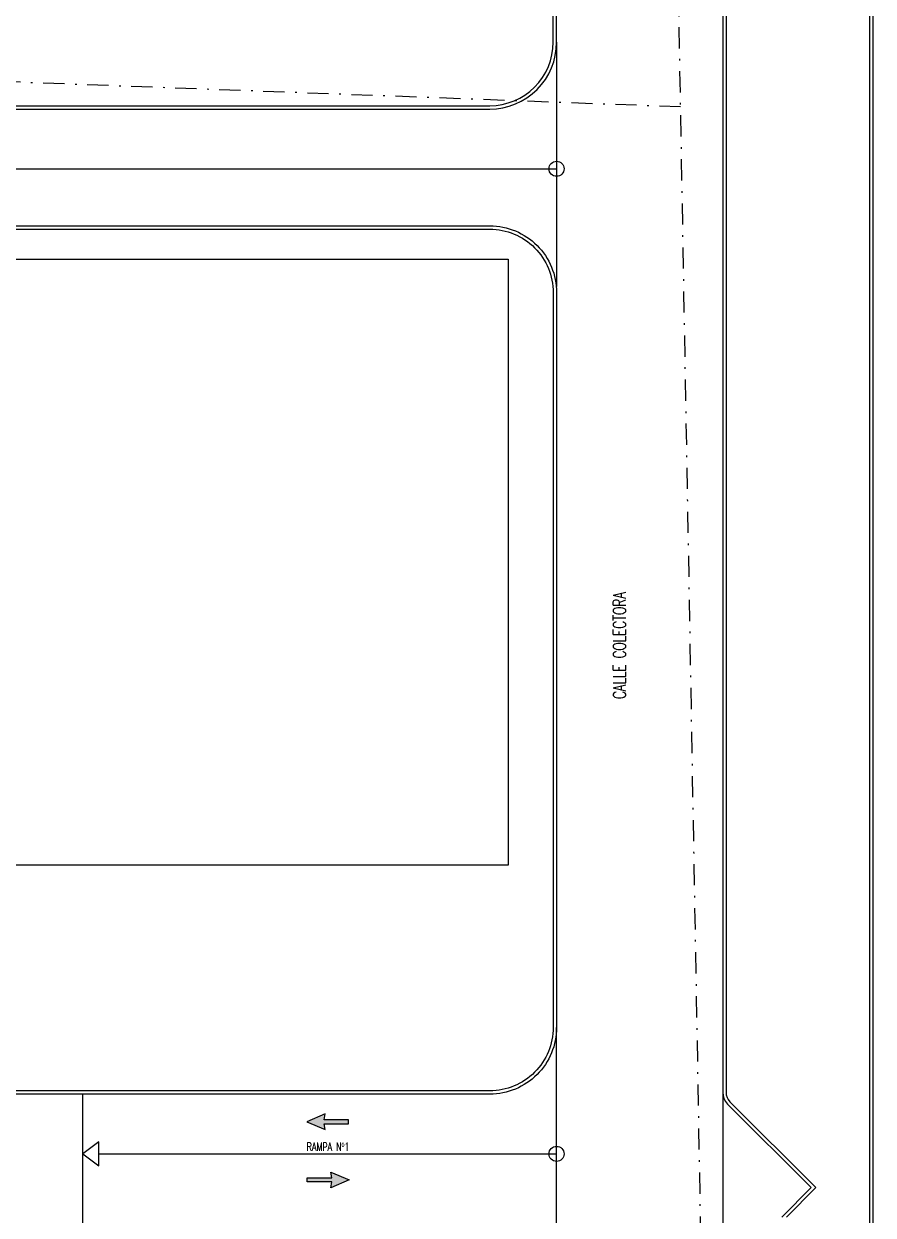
# Model space of a CAD drawing. Header units: millimetres. Extents: x -77 to 207, y -160 to 187.
# Drawn here: x 18.4 to 69.4, y -15.5 to 55.9 of the extents above; entities that cross this region are included whole.
import ezdxf
from ezdxf.xclip import XClip

# ---------------------------------------------------------------- set-up
doc = ezdxf.new("R2010")
doc.units = ezdxf.units.MM
doc.header["$LTSCALE"] = 0.1
doc.linetypes.add('X REF - ANELO INST bind$0$X REF - ANELO EXT$0$DASHDOT', pattern=[25.4, 12.7, -6.35, 0, -6.35])
for name, color, linetype in [('X REF - ANELO INST bind$0$X REF - ANELO EXT$0$A-VISTAS', 8, 'Continuous'), ('X REF - ANELO INST bind$0$X REF - ANELO EXT$0$E-TXT CALLES', 7, 'Continuous'), ('X REF - ANELO INST bind$0$X REF - ANELO EXT$0$P-PINT VIAL BLANCA FLECHAS', 9, 'Continuous'), ('X REF - ANELO INST bind$0$X REF - ANELO EXT$0$RLV-AUXILIARES', 252, 'Continuous'), ('X REF - ANELO INST bind$0$X REF - ANELO EXT$0$RLV-CORDONES', 8, 'Continuous'), ('X REF - ANELO INST bind$0$X REF - ANELO EXT$0$RLV-LINEA MT', 252, 'X REF - ANELO INST bind$0$X REF - ANELO EXT$0$DASHDOT'), ('X REF - ANELO INST bind$0$X REF - ANELO EXT$0$RLV-PARCELAS', 8, 'Continuous')]:
    doc.layers.add(name, color=color, linetype=linetype)
doc.styles.add('X REF - ANELO INST bind$0$X REF - ANELO EXT$0$ROMAND', font='romand.shx', dxfattribs={"width": 0.8})

# ---------------------------------------------------------------- blocks, each defined once
blk = doc.blocks.new('X REF - ANELO INST bind$0$X REF - ANELO EXT')
at = {"layer": 'X REF - ANELO INST bind$0$X REF - ANELO EXT$0$P-PINT VIAL BLANCA FLECHAS', "ltscale": 0.1, "extrusion": (-3.6253e-19, 4.59844e-06, 1)}
blk.add_hatch(color=9, dxfattribs=at).paths.add_polyline_path([(36.504, -10.374), (36.45, -10.023), (37.91, -10.023), (37.91, -9.789), (36.45, -9.789), (36.504, -9.437), (35.41, -9.9)])
at = {"layer": 'X REF - ANELO INST bind$0$X REF - ANELO EXT$0$P-PINT VIAL BLANCA FLECHAS', "ltscale": 0.1, "extrusion": (-3.38253e-19, 4.59844e-06, 1)}
blk.add_hatch(color=9, dxfattribs=at).paths.add_polyline_path([(36.842, -13.855), (36.896, -13.503), (35.436, -13.503), (35.436, -13.269), (36.896, -13.269), (36.842, -12.917), (37.936, -13.38)])
at = {"layer": 'X REF - ANELO INST bind$0$X REF - ANELO EXT$0$A-VISTAS'}
blk.add_lwpolyline([(16.981, 5.472), (16.981, 41.778), (47.481, 41.778), (47.481, 5.472)], close=True, dxfattribs=at)
at = {"layer": 'X REF - ANELO INST bind$0$X REF - ANELO EXT$0$P-PINT VIAL BLANCA FLECHAS', "color": 9, "linetype": 'Continuous', "extrusion": (-3.6253e-19, 4.59844e-06, 1), "elevation": -0.001}
blk.add_lwpolyline([(37.91, -9.789), (36.45, -9.789), (36.504, -9.437), (35.41, -9.9), (36.504, -10.374), (36.45, -10.023), (37.91, -10.023)], close=True, dxfattribs=at)
at = {"layer": 'X REF - ANELO INST bind$0$X REF - ANELO EXT$0$P-PINT VIAL BLANCA FLECHAS', "color": 9, "linetype": 'Continuous', "extrusion": (-3.3966e-19, 4.59844e-06, 1), "elevation": 0}
blk.add_lwpolyline([(35.436, -13.269), (36.896, -13.269), (36.842, -12.917), (37.936, -13.38), (36.842, -13.855), (36.896, -13.503), (35.436, -13.503)], close=True, dxfattribs=at)
at = {"layer": 'X REF - ANELO INST bind$0$X REF - ANELO EXT$0$RLV-AUXILIARES'}
for p, q in [((50.375, 54.778), (50.375, 40.138)), ((8.544, 47.199), (50.374, 47.199)), ((50.374, -20.464), (50.375, -4.247)), ((21.978, -16.493), (21.978, -8.247)), ((22.932, -11.828), (50.374, -11.828))]:
    blk.add_line(p, q, dxfattribs=at)
blk.add_lwpolyline([(22.932, -12.541), (22.932, -11.114), (21.978, -11.828), (22.932, -12.541)], dxfattribs=at)
for centre in [(50.375, 47.199), (50.375, -11.828)]:
    blk.add_circle(centre, 0.45, dxfattribs=at)
at = {"layer": 'X REF - ANELO INST bind$0$X REF - ANELO EXT$0$RLV-CORDONES', "color": 253}
for points in [[(-37.541, 50.978), (46.375, 50.978, 0.414214), (50.175, 54.778), (50.175, 77.495)], [(60.534, 77.495), (60.534, -8.133, 0.198761), (60.768, -8.699), (65.92, -13.851), (64.152, -15.619)], [(6.736, 43.578), (46.375, 43.578, -0.414214), (50.175, 39.778), (50.175, -4.247, -0.414214), (46.375, -8.047), (12.63, -8.047)]]:
    blk.add_lwpolyline(points, format="xyb", dxfattribs=at)
at = {"layer": 'X REF - ANELO INST bind$0$X REF - ANELO EXT$0$RLV-CORDONES'}
for points in [[(-35.223, 50.778), (46.375, 50.778, 0.414214), (50.375, 54.778), (50.375, 77.495)], [(60.334, 77.495), (60.334, -8.133, 0.198761), (60.627, -8.841), (65.637, -13.851), (63.87, -15.619)], [(7.455, 43.778), (46.375, 43.778, -0.414214), (50.375, 39.778), (50.375, -4.247, -0.414214), (46.375, -8.247), (12.63, -8.247)]]:
    blk.add_lwpolyline(points, format="xyb", dxfattribs=at)
blk.add_lwpolyline([(69.353, -115.101), (69.353, 77.495)], dxfattribs=at)
at = {"layer": 'X REF - ANELO INST bind$0$X REF - ANELO EXT$0$RLV-CORDONES', "color": 253}
blk.add_lwpolyline([(69.153, -115.101), (69.153, 77.495)], dxfattribs=at)
at = {"layer": 'X REF - ANELO INST bind$0$X REF - ANELO EXT$0$RLV-LINEA MT'}
for p, q in [((61.226, -139.722), (57.461, 70.528)), ((57.812, 50.903), (-27.805, 54.099))]:
    blk.add_line(p, q, dxfattribs=at)
at = {"layer": 'X REF - ANELO INST bind$0$X REF - ANELO EXT$0$RLV-PARCELAS'}
blk.add_line((60.334, -8.134), (60.41, -115.272), dxfattribs=at)
at = {"layer": 'X REF - ANELO INST bind$0$X REF - ANELO EXT$0$E-TXT CALLES', "insert": (53.768, 13.285, 0), "char_height": 0.75, "width": 11.44355, "attachment_point": 1, "rotation": 90, "style": 'X REF - ANELO INST bind$0$X REF - ANELO EXT$0$ROMAND'}
blk.add_mtext('\\pi2.1468;{\\Fromans|c0;\\W0.7;CALLE COLECTORA}', dxfattribs=at)
at = {"layer": 'X REF - ANELO INST bind$0$X REF - ANELO EXT$0$E-TXT CALLES', "insert": (31.047, -11.154, 0), "char_height": 0.5, "width": 11.44355, "attachment_point": 1, "style": 'X REF - ANELO INST bind$0$X REF - ANELO EXT$0$ROMAND'}
blk.add_mtext('\\pi4.3468;{\\Fromans|c0;\\W0.7;RAMPA Nº1}', dxfattribs=at)
blk = doc.blocks.new('X REF - ANELO INST bind$0$X REF - ANELO')
blk.add_blockref('X REF - ANELO INST bind$0$X REF - ANELO EXT', (0, 0))
blk = doc.blocks.new('X REF - ANELO INST bind')
ref = blk.add_blockref('X REF - ANELO INST bind$0$X REF - ANELO', (0, 0))
XClip(ref).set_block_clipping_path([(-76.9680737415, -24.7711317477), (92.9860355418, 61.1669630168)])

msp = doc.modelspace()

# ---------------------------------------------------------------- block references
msp.add_blockref('X REF - ANELO INST bind', (0, 0))

doc.saveas('drawing.dxf')
